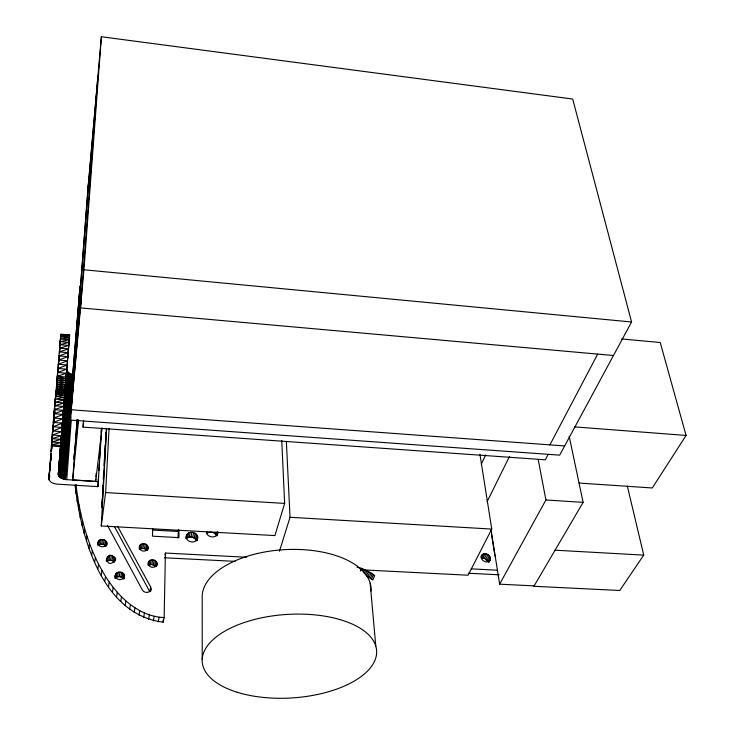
<?xml version="1.0" encoding="UTF-8"?>
<svg xmlns="http://www.w3.org/2000/svg" width="735" height="735" viewBox="0 0 735 735"><rect width="100%" height="100%" fill="white"/><g stroke="black" fill="none" stroke-linecap="round" stroke-linejoin="round"><path stroke-width="1.1" d="M177.98 537.992L178.458 529.558M179.009 529.972L178.917 537.616L152.485 536.183L152.687 528.511M75.089 485.229C81.015 536.973 101.632 614.386 163.179 622.168L164.144 617.602L165.412 553.051L246.712 557.259M163.179 622.168L163.225 619.908M156.987 564.443C157.869 559.519 149.435 557.957 148.185 562.661C147.266 567.696 155.682 569.166 156.987 564.443L156.628 566.317M147.974 548.273C148.883 543.385 140.596 541.897 139.328 546.5C138.4 551.425 146.724 552.968 147.974 548.273L147.634 550.166M124.004 578.546C127.348 571.619 114.66 569.248 115.083 576.755M115.579 558.876L115.514 560.217C103.865 572.188 105.022 545.903 115.579 558.876L115.294 560.768M115.018 578.123L115.367 574.871M55.584 396.56L55.621 395.944L54.73 405.527M106.474 545.903C109.827 539.031 97.204 536.633 97.773 544.12M281.762 440.587L284.638 503.411L274.908 535.585L101.265 525.966L105.629 492.551L109.056 428.45M54.114 412.748L54.684 405.784L64.175 402.945L54.978 402.265L64.423 399.84L64.992 392.453L55.952 391.773L54.436 408.972M98.021 542.2C97.002 547.18 105.427 548.595 106.731 543.992M101.807 505.524L102.183 498.661M102.56 491.798L102.946 484.935M103.258 479.22L103.699 471.208M104.021 465.494L104.398 458.631M104.71 452.907L105.151 444.905M105.472 439.181L105.849 432.318M102.367 501.794L101.99 507.867L106.41 428.468M101.265 525.966L106.621 428.533M52.185 436.397L48.923 478.595C49.208 482.592 54.096 483.887 57.422 484.154L97.957 486.653L98.554 476.344M98.885 470.611L99.289 463.739M99.62 458.015L100.015 451.143M100.346 445.419L100.75 438.547M101.081 432.814L101.274 429.378M97.957 486.653L101.586 429.488M77.065 419.611L72.701 479.918L95.679 481.351L95.807 479.073M95.945 476.804L96.147 473.404M217.33 535.438L217.882 532.103L216.954 535.879M60.748 336.713L60.895 334.177L69.632 334.921L67.776 358.028M60.546 446.623L60.509 447.137L60.895 442.718M548.218 454.331L545.324 459.798L83.046 427.108L83.524 420.245M55.502 397.8L54.969 404.866M77.193 419.685L74.887 451.483L77.956 420.007M51.946 439.493L51.45 446.522L51.79 443.104M54.05 416.681L53.857 419.29L53.958 418.197M56.227 391.066L55.805 396.615M60.105 344.733L60.564 338.192L59.792 346.681M60.601 338.67L60.077 345.643M72.241 389.578L65.351 479.56L98.563 481.691M70.284 420.08L87.777 190.751L101.384 36.75L572.694 99.041L631.576 321.994L559.684 455.149L70.284 420.08L83.937 269.782L101.384 36.75M88.724 180.02L71.221 409.781L564.655 445.943M66.738 479.707L71.221 420.484M97.975 75.301L80.473 307.901L613.477 355.51M58.01 372.498L58.442 366.903M58.791 362.428L59.131 357.954M59.471 353.471L59.902 347.875M71.46 390.221L80.051 286.273L71.46 390.221L73.665 390.386M80.124 285.869L75.448 346.406M63.164 414.237L61.189 439.328L51.983 438.694L53.095 425.023M54.225 414.347L54.289 413.594M57.615 372.948L56.558 387.042L56.843 384.221M59.884 347.6L59.416 353.489M60.95 441.413L60.637 445.465L51.505 444.85L60.922 442.626L51.716 442.001L61.189 439.328M62.723 419.446L62.144 426.144M64.974 391.838L65.011 391.351L56.255 389.247L58.295 364.284L67.556 360.793L58.644 360.067L67.896 356.64L58.984 355.915L58.24 365.267M65.681 382.806L65.305 387.712L66.205 377.11M64.147 403.184L64.652 396.67L64.331 400.299M68.869 344.614L69.31 338.927L68.943 343.034M51.983 438.694L61.501 435.644L52.268 435.01L52.589 431.013L62.181 427.439L52.929 426.796L53.434 420.889M54.188 414.577L54.712 408.127M54.032 416.524L53.545 422.496M54.326 413.171L54.5 410.975M59.195 356.236L58.736 361.951M70.927 417.011L65.351 479.56L60.582 477.842L58.313 474.893L61.96 428.422M62.861 417.71L64.211 400.906M64.349 398.737L64.91 391.893M65.093 389.605L69.632 334.921L60.849 334.517L59.517 349.906M66.784 369.88L58.313 474.893L66.747 369.053M62.989 417.416L63.578 410.332L54.353 409.661L53.774 416.754M52.929 426.796L62.53 423.112L53.287 422.45L54.004 413.787L63.578 410.332M53.297 425.473L52.819 431.243M58.414 365.81L57.872 372.305M58.267 474.093L67.942 355.079M68.015 354.196L68.502 348.316M63.32 412.363L64.267 401.089M58.892 357.302L59.645 348.133L68.814 345.432L59.939 344.687L69.053 342.381L60.196 341.637L69.265 339.79L60.426 339.046L69.43 337.723L60.61 336.97L69.54 336.198L60.757 335.454L69.614 335.261L60.849 334.517L66.343 334.802M57.697 374.317L57.109 381.272M64.579 396.468L64.992 391.479M62.815 418.334L63.127 414.632M52.516 434.789L51.992 440.807M54.344 413.713L54.73 408.357M55.015 405.867L55.502 399.362M55.786 395.99L56.227 390.901M51.082 453.486L48.923 478.595L50.302 462.747M51.275 451.207L51.863 444.363M52.157 440.936L52.543 436.379M52.938 431.812L53.333 427.246M53.719 422.68L54.013 419.262M54.408 414.696L54.794 410.13M55.189 405.564L55.483 402.146M55.97 396.441L56.264 393.014M56.558 389.587L56.953 385.03M57.247 381.603L57.734 375.897M50.347 463.417L48.979 479.385L49.576 472.596M50.641 460L51.128 454.294M51.422 450.867L51.808 446.31M52.203 441.744L52.589 437.178M53.085 431.473L53.278 429.194M53.765 423.489L54.059 420.071M54.546 414.365L54.739 412.087M55.327 405.242L55.529 402.955M56.604 390.404L56.99 385.847M49.64 475.618L49.245 480.175L49.658 475.646M50.127 469.913L50.32 467.635M50.899 460.79L51.101 458.511M50.504 460.477L51.092 453.688M51.285 451.419L51.781 445.759M52.167 441.23L52.562 436.709M52.957 432.18L53.251 428.781M53.747 423.121L54.041 419.722M54.528 414.062L54.73 411.802M55.318 405.003L55.511 402.743M56.007 397.084L56.2 394.814M56.595 390.285L56.99 385.756M56.035 391.847L64.956 392.518L56.136 390.671L65.047 391.351L64.827 394.245L64.956 392.793C55.079 391.369 55.281 396.689 56.255 389.247L65.167 389.927L56.393 387.621L65.296 388.3L56.549 385.829L65.443 386.518L56.705 383.936L65.599 384.616L56.871 381.979L65.755 382.669L57.027 380.023L65.92 380.712L57.183 378.121L66.076 378.819L57.321 376.329L66.536 373.205L57.633 372.507L66.876 369.163L57.955 368.456L67.216 365.001L58.295 364.284M49.778 470.336L50.384 463.546M50.687 460.147L51.082 455.617M51.487 451.088L51.79 447.698M52.387 440.908L52.589 438.639M87.961 190.034L97.222 85.324M72.048 389.541L64.019 479.284L72.113 374.473L68.888 372.948L67.023 370.706L58.579 475.692L67.464 371.506L59.048 476.455L68.089 372.259L59.728 477.18L68.888 372.948L60.582 477.842L69.843 373.555L61.602 478.421L70.927 374.069L62.751 478.908L72.113 374.473L73.371 374.767M71.332 412.464L71.635 409.046M72.241 402.229L72.443 399.95M50.164 469.987L50.375 467.726M72.223 396.615L81.493 294.432M73.895 459.265L74.281 453.21M72.701 479.918L78.59 419.951M64.956 392.793L55.906 392.049L64.983 392.738L55.814 392.94L64.91 393.629L55.676 394.447L64.799 395.136L55.483 396.533L64.634 397.222L55.254 399.151L64.423 399.84M75.953 493.451L76.458 488.518L76.027 484.402M83.046 427.108L83.671 421.036M77.147 501.683L77.662 496.768L76.458 488.518M78.48 509.732L78.994 504.835L77.662 496.768M150.583 591.583L150.693 587.054L117.82 526.71M80.133 517.771L80.666 512.901L78.994 504.835M82.026 525.635L82.568 520.784L80.666 512.901M84.056 533.399L84.608 528.557L82.568 520.784M86.427 540.969L86.996 536.146L84.608 528.557M95.679 481.351L102.073 427.899M88.953 548.246L89.532 543.441L86.996 536.146M91.71 555.403L92.307 550.616L89.532 543.441M490.273 559.693C491.531 555.155 484.393 551.406 481.563 555.348C479.101 560.281 487.966 564.765 490.273 559.693L488.876 562.339M94.723 562.266L95.339 557.497L92.307 550.616M98.122 544.837L98.619 540.997M97.994 545.802L98.995 544.883L99.62 540.078M98.995 544.883L100.401 544.249L101.035 539.453M97.884 568.807L98.508 564.057L95.339 557.497M100.401 544.249L101.889 544.157L102.523 539.352M106.336 541.41L105.684 546.197L103.451 544.414L104.104 539.619M104.783 545.186L105.436 540.39M101.283 575.128L101.935 570.397L98.508 564.057M106.41 545.545L106.805 542.669M106.235 561.274L106.63 558.425M106.694 561.007L107.227 557.194M108.238 556.266L107.567 561.025C109.745 559.785 112.841 560.189 114.293 562.339L115 557.589M104.829 581.128L105.5 576.415L101.935 570.397M108.973 560.465L109.653 555.706M197.568 538.534C199.157 531.892 187.122 529.669 186.221 536.458C185.78 542.412 195.85 544.203 197.568 538.534L197.145 540.427M110.572 560.281L111.261 555.522M112.042 560.621L112.731 555.862M108.532 586.695L109.212 582.001L105.5 576.415M113.383 561.31L114.081 556.56M112.464 592.033L113.172 587.348L109.212 582.001M115.248 578.427L115.965 573.713M117.085 572.675L116.36 577.388C118.555 576.038 121.698 576.607 123.122 578.803L123.875 574.099M117.664 576.819L118.39 572.106M119.272 576.626L120.007 571.913M116.553 596.93L117.278 592.263L113.172 587.348M120.862 576.966L121.597 572.262M122.111 577.664L122.855 572.96M123.756 579.061L124.362 575.303M120.779 601.478L121.523 596.829L117.278 592.263M125.143 605.576L125.915 600.936L121.523 596.829M139.246 549.1L139.898 545.296M129.636 609.223L130.435 604.602L125.915 600.936M140.872 544.378L140.045 549.137C142.204 547.906 145.227 548.365 146.678 550.442L147.524 545.701M141.423 548.595L142.25 543.836M142.884 548.411L143.72 543.652M144.437 548.751L145.273 544.001M134.165 612.411L134.983 607.799L130.435 604.602M145.769 549.431L146.614 544.681M147.496 549.798L148.011 546.95M138.924 615.241L139.769 610.638L134.983 607.799M148.057 565.206L148.746 561.439M149.72 560.502L148.856 565.215L151.814 564.471L155.627 566.529L156.527 561.825M150.234 564.664L151.107 559.951M151.814 564.471L152.687 559.758M153.266 564.811L154.148 560.107M143.601 617.602L144.464 613.008L139.769 610.638M154.607 565.5L155.498 560.796M150.693 587.054L149.802 591.703L114.394 526.508M150.546 591.142L151.079 588.349M156.481 565.922L157.024 563.102M148.507 619.495L149.398 614.91L144.464 613.008M165.035 554.943L165.412 553.051M153.321 620.818L154.231 616.242L149.398 614.91M158.245 621.773L159.183 617.207L164.144 617.602M185.808 538.351L186.534 535.089M187.471 533.858L186.442 538.59C189.262 535.833 194.619 536.844 196.309 540.409L197.375 535.686M187.673 537.625L188.702 532.893M189.207 537.11L190.236 532.379M190.935 537.037L191.973 532.296M192.662 537.303L193.709 532.563M194.178 537.983L195.244 533.252M195.391 539.077L196.456 534.345M196.925 540.859L197.779 537.083M206.976 531.736L206.535 533.628C209.42 530.992 214.611 531.901 216.31 535.438L217.238 531.662M215.493 534.115L215.952 532.232M279.456 551.213L290.031 517.284L286.384 441.937M360.37 571.031L361.455 568.33L372.277 573.695L374.685 575.542L372.82 580.025L366.517 575.845L368.354 571.343M362.144 570.636L362.869 568.826M363.191 572.124L364.284 569.414M364.238 573.603L365.699 570.002M365.185 575.092L367.022 570.59M367.849 576.598L369.687 572.096M369.172 577.352L371.028 572.859M370.412 578.188L372.277 573.695M371.57 579.106L373.426 574.614M217.79 533.555C216.026 539.141 206.076 537.368 206.434 531.469M124.307 576.672C123.067 580.843 116.167 580.494 115.312 576.24M481.269 464.208L485.66 454.91M487.057 501.803L509.41 456.6M479.937 454.276L491.752 529.081L468.112 575.211L362.998 569.891M481.067 557.066L482.436 554.401M483.74 553.813L481.443 558.251L484.411 558.407L487.81 561.466L490.135 557.038M482.886 558.076L485.192 553.648M484.411 558.407L486.717 553.979M485.807 559.142L488.113 554.714M486.974 560.189L489.289 555.761M549.927 444.859L597.674 354.105M488.573 561.917L490.438 558.38M534.143 585.878L499.625 584.178L545.912 499.984L538.185 459.476M150.941 589.727C149.628 593.264 144.235 593.338 142.471 590.168L107.531 525.599M569.175 436.25L583.121 502.363L533.904 586.273L619.734 590.499L643.731 555.118L627.322 486.037M621.617 338.945L660.223 342.51L686.077 435.442L652.267 487.976L578.996 483.051M53.287 422.45L62.888 418.748L53.646 418.086L63.238 414.457L54.004 413.787M58.984 355.915L68.226 352.635L59.324 351.909L68.53 348.868L59.645 348.133M52.268 435.01L61.832 431.656L52.589 431.013M54.353 409.661L63.89 406.464L54.684 405.784M471.172 568.853L497.457 570.213M164.475 557.773L235.154 561.365M468.259 573.236L499.12 574.807M555.072 550.193L643.731 555.118M153.045 530.082L178.063 531.46M290.031 517.284L491.752 529.081M105.629 492.551L284.638 503.411M545.912 499.984L583.121 502.363M51.395 446.044L60.582 446.669M574.66 426.897L686.077 435.442M57.321 376.329L66.224 377.027M65.25 334.811L60.895 334.443L63.054 334.838M83.937 269.782L631.576 321.994M101.889 544.157L103.451 544.414M59.351 392.435L61.565 392.821M154.231 616.242L159.183 617.207M357.063 567.154L361.455 568.33M491.044 529.779L499.625 584.178M491.651 535.062L494.949 555.982M370.174 583.121L375.787 646.056M74.281 455.268L74.336 457.363M202.226 659.46L202.208 595.773A84.543 43.457 -3.4 0 1 289.204 549.458A84.543 43.457 -3.4 0 1 371 591.032M57.679 377.863L57.385 381.281L57.67 377.836M237.148 692.251A87.364 41.822 -3.6 0 0 376.044 656.934A87.364 41.822 -3.6 0 0 255.091 619.339A87.364 41.822 -3.6 0 0 237.148 692.251"/></g></svg>
